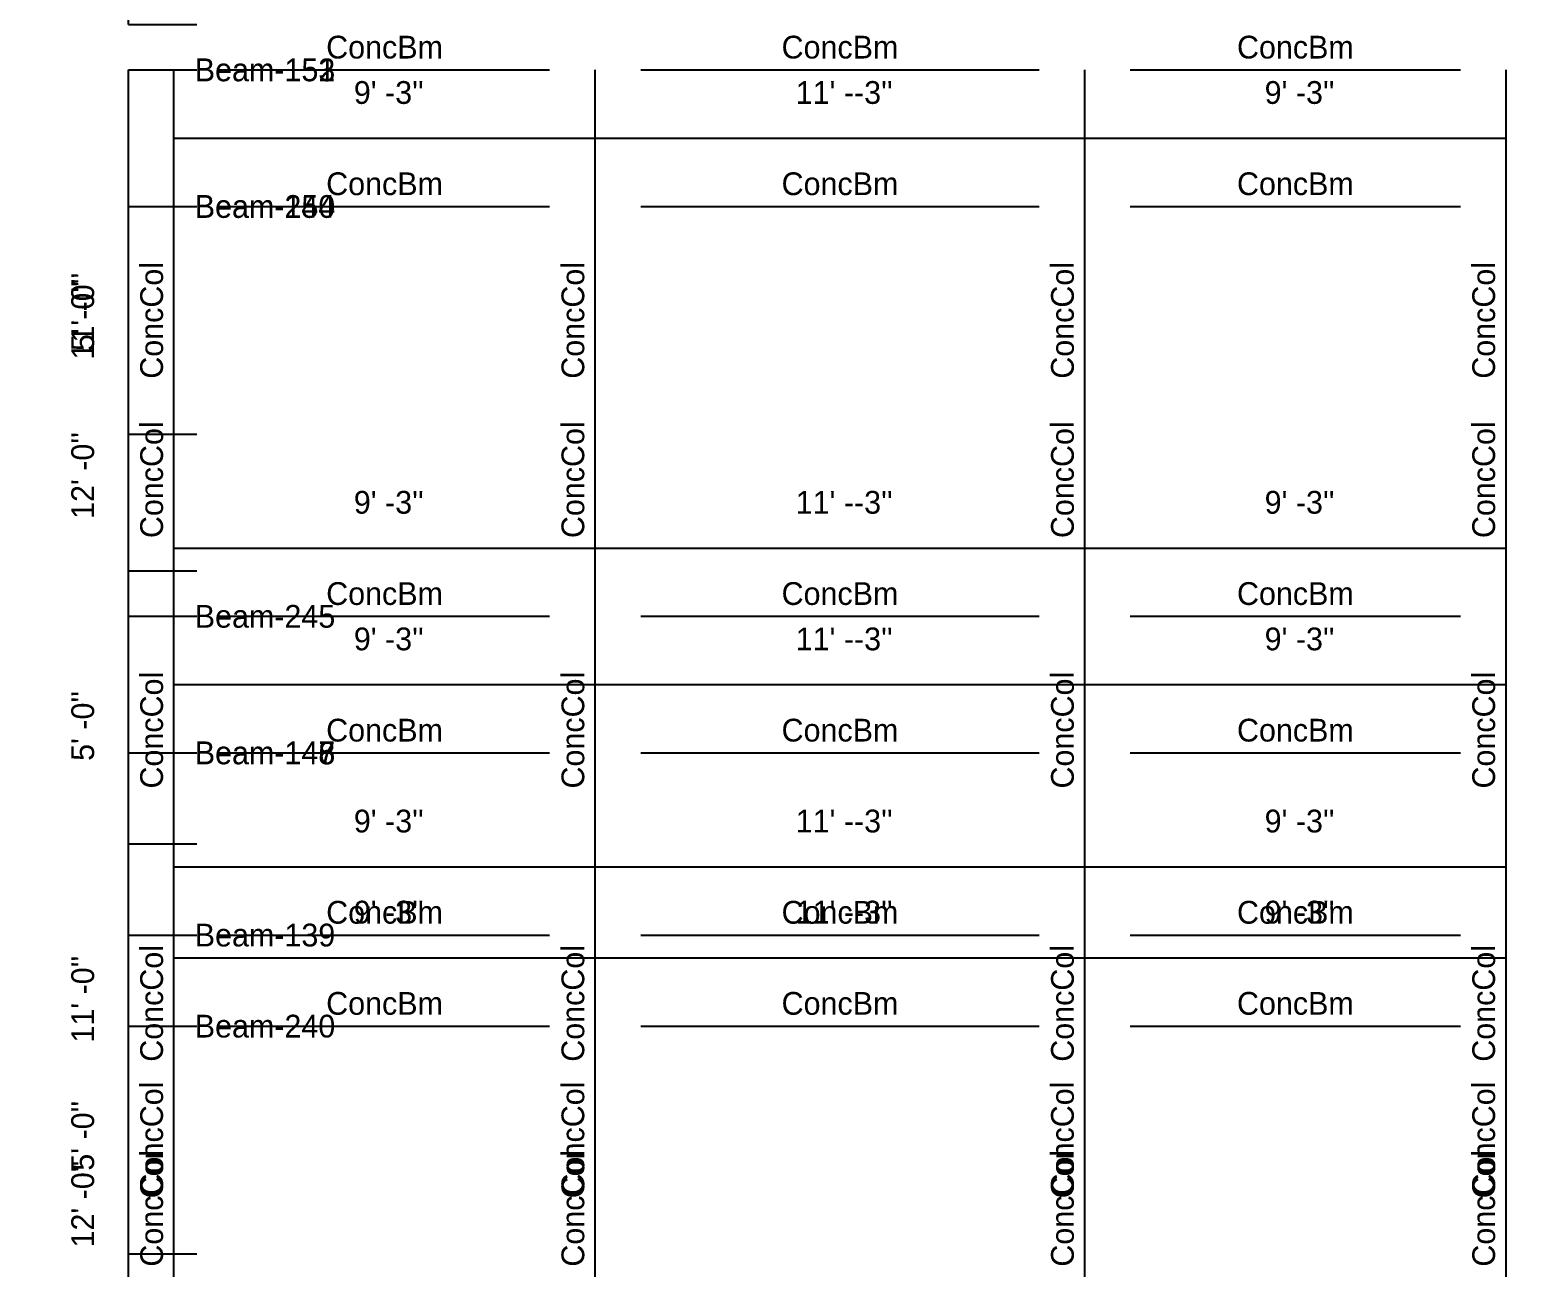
# Model space of a CAD drawing. Extents: x -38 to 2998, y -195 to 11529.
# Drawn here: x -38 to 355.8, y 4904.5 to 5230.5 of the extents above; entities that cross this region are included whole.
import ezdxf
from ezdxf.enums import TextEntityAlignment as Align

# ---------------------------------------------------------------- set-up
doc = ezdxf.new("R2010")
doc.units = 0
doc.header["$MEASUREMENT"] = 0
doc.layers.get('0').update_dxf_attribs({"linetype": 'CONTINUOUS'})
for name, color, linetype in [('CENTERLINES', 7, 'CONTINUOUS'), ('DIMENSIONS', 4, 'CONTINUOUS'), ('TEXT', 5, 'CONTINUOUS')]:
    doc.layers.add(name, color=color, linetype=linetype)
doc.dimstyles.get("Standard").update_dxf_attribs({"dimtxt": 0.18, "dimasz": 0.18, "dimexe": 0.18, "dimexo": 0.0625, "dimgap": 0.09, "dimtad": 0, "dimtih": 1, "dimtoh": 1, "dimdec": 4, "dimzin": 0, "dimtxsty": 'STANDARD', "dimcen": 0.09, "dimazin": 3, "dimtfac": 1, "dimtdec": 4, "dimtofl": 0, "dimtmove": 0, "dimatfit": 3, "dimtolj": 1, "dimtzin": 0})

# ---------------------------------------------------------------- blocks, each defined once
blk = doc.blocks.new('*D7877')
at = {"color": 1, "linetype": 'BYBLOCK'}
for points in [[(-8.29, 4988.29), (-7.23, 4987.23), (-16.77, 4996.77), (-15.71, 4995.71)], [(-8.29, 4844.29), (-7.23, 4843.23), (-16.77, 4852.77), (-15.71, 4851.71)]]:
    blk.add_solid(points, dxfattribs=at)
at = {"layer": 'DIMENSIONS', "color": 9, "linetype": 'BYBLOCK'}
for p, q in [((-12, 4992), (6, 4992)), ((-12, 4848), (6, 4848))]:
    blk.add_line(p, q, dxfattribs=at)
at = {"layer": 'DIMENSIONS', "color": 0, "linetype": 'BYBLOCK'}
blk.add_line((-12, 4848), (-12, 4992), dxfattribs=at)
at = {"layer": 'DIMENSIONS', "color": 0, "linetype": 'BYBLOCK', "insert": (-24, 4920), "char_height": 6, "attachment_point": 5, "rotation": 90}
blk.add_mtext("\\A1; 12' -0''", dxfattribs=at)
blk = doc.blocks.new('*D7878')
at = {"color": 1, "linetype": 'BYBLOCK'}
for points in [[(4.77, 5014.77), (3.71, 5013.71), (-3.71, 5006.29), (-4.77, 5005.23)], [(115.77, 5014.77), (114.71, 5013.71), (107.29, 5006.29), (106.23, 5005.23)]]:
    blk.add_solid(points, dxfattribs=at)
at = {"layer": 'DIMENSIONS', "color": 9, "linetype": 'BYBLOCK'}
for p, q in [((0, 5010), (0, 5028)), ((111, 5010), (111, 5028))]:
    blk.add_line(p, q, dxfattribs=at)
at = {"layer": 'DIMENSIONS', "color": 0, "linetype": 'BYBLOCK'}
blk.add_line((0, 5010), (111, 5010), dxfattribs=at)
at = {"layer": 'DIMENSIONS', "color": 0, "linetype": 'BYBLOCK', "insert": (55.5, 5022), "char_height": 6, "attachment_point": 5}
blk.add_mtext("\\A1; 9' -3''", dxfattribs=at)
blk = doc.blocks.new('*D7879')
at = {"color": 1, "linetype": 'BYBLOCK'}
for points in [[(115.77, 5014.77), (114.71, 5013.71), (107.29, 5006.29), (106.23, 5005.23)], [(244.77, 5014.77), (243.71, 5013.71), (236.29, 5006.29), (235.23, 5005.23)]]:
    blk.add_solid(points, dxfattribs=at)
at = {"layer": 'DIMENSIONS', "color": 9, "linetype": 'BYBLOCK'}
for p, q in [((111, 5010), (111, 5028)), ((240, 5010), (240, 5028))]:
    blk.add_line(p, q, dxfattribs=at)
at = {"layer": 'DIMENSIONS', "color": 0, "linetype": 'BYBLOCK'}
blk.add_line((111, 5010), (240, 5010), dxfattribs=at)
at = {"layer": 'DIMENSIONS', "color": 0, "linetype": 'BYBLOCK', "insert": (175.5, 5022), "char_height": 6, "attachment_point": 5}
blk.add_mtext("\\A1; 11' --3''", dxfattribs=at)
blk = doc.blocks.new('*D7880')
at = {"color": 1, "linetype": 'BYBLOCK'}
for points in [[(244.77, 5014.77), (243.71, 5013.71), (236.29, 5006.29), (235.23, 5005.23)], [(355.77, 5014.77), (354.71, 5013.71), (347.29, 5006.29), (346.23, 5005.23)]]:
    blk.add_solid(points, dxfattribs=at)
at = {"layer": 'DIMENSIONS', "color": 9, "linetype": 'BYBLOCK'}
for p, q in [((240, 5010), (240, 5028)), ((351, 5010), (351, 5028))]:
    blk.add_line(p, q, dxfattribs=at)
at = {"layer": 'DIMENSIONS', "color": 0, "linetype": 'BYBLOCK'}
blk.add_line((240, 5010), (351, 5010), dxfattribs=at)
at = {"layer": 'DIMENSIONS', "color": 0, "linetype": 'BYBLOCK', "insert": (295.5, 5022), "char_height": 6, "attachment_point": 5}
blk.add_mtext("\\A1; 9' -3''", dxfattribs=at)
blk = doc.blocks.new('*D7881')
at = {"color": 1, "linetype": 'BYBLOCK'}
for points in [[(-8.29, 5180.29), (-7.23, 5179.23), (-16.77, 5188.77), (-15.71, 5187.71)], [(-8.29, 5036.29), (-7.23, 5035.23), (-16.77, 5044.77), (-15.71, 5043.71)]]:
    blk.add_solid(points, dxfattribs=at)
at = {"layer": 'DIMENSIONS', "color": 9, "linetype": 'BYBLOCK'}
for p, q in [((-12, 5184), (6, 5184)), ((-12, 5040), (6, 5040))]:
    blk.add_line(p, q, dxfattribs=at)
at = {"layer": 'DIMENSIONS', "color": 0, "linetype": 'BYBLOCK'}
blk.add_line((-12, 5040), (-12, 5184), dxfattribs=at)
at = {"layer": 'DIMENSIONS', "color": 0, "linetype": 'BYBLOCK', "insert": (-24, 5112), "char_height": 6, "attachment_point": 5, "rotation": 90}
blk.add_mtext("\\A1; 12' -0''", dxfattribs=at)
blk = doc.blocks.new('*D7882')
at = {"color": 1, "linetype": 'BYBLOCK'}
for points in [[(4.77, 5206.77), (3.71, 5205.71), (-3.71, 5198.29), (-4.77, 5197.23)], [(115.77, 5206.77), (114.71, 5205.71), (107.29, 5198.29), (106.23, 5197.23)]]:
    blk.add_solid(points, dxfattribs=at)
at = {"layer": 'DIMENSIONS', "color": 9, "linetype": 'BYBLOCK'}
for p, q in [((0, 5202), (0, 5220)), ((111, 5202), (111, 5220))]:
    blk.add_line(p, q, dxfattribs=at)
at = {"layer": 'DIMENSIONS', "color": 0, "linetype": 'BYBLOCK'}
blk.add_line((0, 5202), (111, 5202), dxfattribs=at)
at = {"layer": 'DIMENSIONS', "color": 0, "linetype": 'BYBLOCK', "insert": (55.5, 5214), "char_height": 6, "attachment_point": 5}
blk.add_mtext("\\A1; 9' -3''", dxfattribs=at)
blk = doc.blocks.new('*D7883')
at = {"color": 1, "linetype": 'BYBLOCK'}
for points in [[(115.77, 5206.77), (114.71, 5205.71), (107.29, 5198.29), (106.23, 5197.23)], [(244.77, 5206.77), (243.71, 5205.71), (236.29, 5198.29), (235.23, 5197.23)]]:
    blk.add_solid(points, dxfattribs=at)
at = {"layer": 'DIMENSIONS', "color": 9, "linetype": 'BYBLOCK'}
for p, q in [((111, 5202), (111, 5220)), ((240, 5202), (240, 5220))]:
    blk.add_line(p, q, dxfattribs=at)
at = {"layer": 'DIMENSIONS', "color": 0, "linetype": 'BYBLOCK'}
blk.add_line((111, 5202), (240, 5202), dxfattribs=at)
at = {"layer": 'DIMENSIONS', "color": 0, "linetype": 'BYBLOCK', "insert": (175.5, 5214), "char_height": 6, "attachment_point": 5}
blk.add_mtext("\\A1; 11' --3''", dxfattribs=at)
blk = doc.blocks.new('*D7884')
at = {"color": 1, "linetype": 'BYBLOCK'}
for points in [[(244.77, 5206.77), (243.71, 5205.71), (236.29, 5198.29), (235.23, 5197.23)], [(355.77, 5206.77), (354.71, 5205.71), (347.29, 5198.29), (346.23, 5197.23)]]:
    blk.add_solid(points, dxfattribs=at)
at = {"layer": 'DIMENSIONS', "color": 9, "linetype": 'BYBLOCK'}
for p, q in [((240, 5202), (240, 5220)), ((351, 5202), (351, 5220))]:
    blk.add_line(p, q, dxfattribs=at)
at = {"layer": 'DIMENSIONS', "color": 0, "linetype": 'BYBLOCK'}
blk.add_line((240, 5202), (351, 5202), dxfattribs=at)
at = {"layer": 'DIMENSIONS', "color": 0, "linetype": 'BYBLOCK', "insert": (295.5, 5214), "char_height": 6, "attachment_point": 5}
blk.add_mtext("\\A1; 9' -3''", dxfattribs=at)
blk = doc.blocks.new('*D7885')
at = {"color": 1, "linetype": 'BYBLOCK'}
for points in [[(-8.29, 5372.29), (-7.23, 5371.23), (-16.77, 5380.77), (-15.71, 5379.71)], [(-8.29, 5228.29), (-7.23, 5227.23), (-16.77, 5236.77), (-15.71, 5235.71)]]:
    blk.add_solid(points, dxfattribs=at)
at = {"layer": 'DIMENSIONS', "color": 9, "linetype": 'BYBLOCK'}
for p, q in [((-12, 5376), (6, 5376)), ((-12, 5232), (6, 5232))]:
    blk.add_line(p, q, dxfattribs=at)
at = {"layer": 'DIMENSIONS', "color": 0, "linetype": 'BYBLOCK'}
blk.add_line((-12, 5232), (-12, 5376), dxfattribs=at)
at = {"layer": 'DIMENSIONS', "color": 0, "linetype": 'BYBLOCK', "insert": (-24, 5304), "char_height": 6, "attachment_point": 5, "rotation": 90}
blk.add_mtext("\\A1; 12' -0''", dxfattribs=at)
blk = doc.blocks.new('*D8355')
at = {"color": 1, "linetype": 'BYBLOCK'}
for points in [[(-8.29, 5036.29), (-7.23, 5035.23), (-16.77, 5044.77), (-15.71, 5043.71)], [(-8.29, 4904.29), (-7.23, 4903.23), (-16.77, 4912.77), (-15.71, 4911.71)]]:
    blk.add_solid(points, dxfattribs=at)
at = {"layer": 'DIMENSIONS', "color": 9, "linetype": 'BYBLOCK'}
for p, q in [((-12, 5040), (6, 5040)), ((-12, 4908), (6, 4908))]:
    blk.add_line(p, q, dxfattribs=at)
at = {"layer": 'DIMENSIONS', "color": 0, "linetype": 'BYBLOCK'}
blk.add_line((-12, 4908), (-12, 5040), dxfattribs=at)
at = {"layer": 'DIMENSIONS', "color": 0, "linetype": 'BYBLOCK', "insert": (-24, 4974), "char_height": 6, "attachment_point": 5, "rotation": 90}
blk.add_mtext("\\A1; 11' -0''", dxfattribs=at)
blk = doc.blocks.new('*D8356')
at = {"color": 1, "linetype": 'BYBLOCK'}
for points in [[(4.77, 5062.77), (3.71, 5061.71), (-3.71, 5054.29), (-4.77, 5053.23)], [(115.77, 5062.77), (114.71, 5061.71), (107.29, 5054.29), (106.23, 5053.23)]]:
    blk.add_solid(points, dxfattribs=at)
at = {"layer": 'DIMENSIONS', "color": 9, "linetype": 'BYBLOCK'}
for p, q in [((0, 5058), (0, 5076)), ((111, 5058), (111, 5076))]:
    blk.add_line(p, q, dxfattribs=at)
at = {"layer": 'DIMENSIONS', "color": 0, "linetype": 'BYBLOCK'}
blk.add_line((0, 5058), (111, 5058), dxfattribs=at)
at = {"layer": 'DIMENSIONS', "color": 0, "linetype": 'BYBLOCK', "insert": (55.5, 5070), "char_height": 6, "attachment_point": 5}
blk.add_mtext("\\A1; 9' -3''", dxfattribs=at)
blk = doc.blocks.new('*D8357')
at = {"color": 1, "linetype": 'BYBLOCK'}
for points in [[(115.77, 5062.77), (114.71, 5061.71), (107.29, 5054.29), (106.23, 5053.23)], [(244.77, 5062.77), (243.71, 5061.71), (236.29, 5054.29), (235.23, 5053.23)]]:
    blk.add_solid(points, dxfattribs=at)
at = {"layer": 'DIMENSIONS', "color": 9, "linetype": 'BYBLOCK'}
for p, q in [((111, 5058), (111, 5076)), ((240, 5058), (240, 5076))]:
    blk.add_line(p, q, dxfattribs=at)
at = {"layer": 'DIMENSIONS', "color": 0, "linetype": 'BYBLOCK'}
blk.add_line((111, 5058), (240, 5058), dxfattribs=at)
at = {"layer": 'DIMENSIONS', "color": 0, "linetype": 'BYBLOCK', "insert": (175.5, 5070), "char_height": 6, "attachment_point": 5}
blk.add_mtext("\\A1; 11' --3''", dxfattribs=at)
blk = doc.blocks.new('*D8358')
at = {"color": 1, "linetype": 'BYBLOCK'}
for points in [[(244.77, 5062.77), (243.71, 5061.71), (236.29, 5054.29), (235.23, 5053.23)], [(355.77, 5062.77), (354.71, 5061.71), (347.29, 5054.29), (346.23, 5053.23)]]:
    blk.add_solid(points, dxfattribs=at)
at = {"layer": 'DIMENSIONS', "color": 9, "linetype": 'BYBLOCK'}
for p, q in [((240, 5058), (240, 5076)), ((351, 5058), (351, 5076))]:
    blk.add_line(p, q, dxfattribs=at)
at = {"layer": 'DIMENSIONS', "color": 0, "linetype": 'BYBLOCK'}
blk.add_line((240, 5058), (351, 5058), dxfattribs=at)
at = {"layer": 'DIMENSIONS', "color": 0, "linetype": 'BYBLOCK', "insert": (295.5, 5070), "char_height": 6, "attachment_point": 5}
blk.add_mtext("\\A1; 9' -3''", dxfattribs=at)
blk = doc.blocks.new('*D8359')
at = {"color": 1, "linetype": 'BYBLOCK'}
for points in [[(-8.29, 5216.29), (-7.23, 5215.23), (-16.77, 5224.77), (-15.71, 5223.71)], [(-8.29, 5084.29), (-7.23, 5083.23), (-16.77, 5092.77), (-15.71, 5091.71)]]:
    blk.add_solid(points, dxfattribs=at)
at = {"layer": 'DIMENSIONS', "color": 9, "linetype": 'BYBLOCK'}
for p, q in [((-12, 5220), (6, 5220)), ((-12, 5088), (6, 5088))]:
    blk.add_line(p, q, dxfattribs=at)
at = {"layer": 'DIMENSIONS', "color": 0, "linetype": 'BYBLOCK'}
blk.add_line((-12, 5088), (-12, 5220), dxfattribs=at)
at = {"layer": 'DIMENSIONS', "color": 0, "linetype": 'BYBLOCK', "insert": (-24, 5154), "char_height": 6, "attachment_point": 5, "rotation": 90}
blk.add_mtext("\\A1; 11' -0''", dxfattribs=at)
blk = doc.blocks.new('*D8360')
at = {"color": 1, "linetype": 'BYBLOCK'}
for points in [[(4.77, 5242.77), (3.71, 5241.71), (-3.71, 5234.29), (-4.77, 5233.23)], [(115.77, 5242.77), (114.71, 5241.71), (107.29, 5234.29), (106.23, 5233.23)]]:
    blk.add_solid(points, dxfattribs=at)
at = {"layer": 'DIMENSIONS', "color": 9, "linetype": 'BYBLOCK'}
for p, q in [((0, 5238), (0, 5256)), ((111, 5238), (111, 5256))]:
    blk.add_line(p, q, dxfattribs=at)
at = {"layer": 'DIMENSIONS', "color": 0, "linetype": 'BYBLOCK'}
blk.add_line((0, 5238), (111, 5238), dxfattribs=at)
at = {"layer": 'DIMENSIONS', "color": 0, "linetype": 'BYBLOCK', "insert": (55.5, 5250), "char_height": 6, "attachment_point": 5}
blk.add_mtext("\\A1; 9' -3''", dxfattribs=at)
blk = doc.blocks.new('*D8361')
at = {"color": 1, "linetype": 'BYBLOCK'}
for points in [[(115.77, 5242.77), (114.71, 5241.71), (107.29, 5234.29), (106.23, 5233.23)], [(244.77, 5242.77), (243.71, 5241.71), (236.29, 5234.29), (235.23, 5233.23)]]:
    blk.add_solid(points, dxfattribs=at)
at = {"layer": 'DIMENSIONS', "color": 9, "linetype": 'BYBLOCK'}
for p, q in [((111, 5238), (111, 5256)), ((240, 5238), (240, 5256))]:
    blk.add_line(p, q, dxfattribs=at)
at = {"layer": 'DIMENSIONS', "color": 0, "linetype": 'BYBLOCK'}
blk.add_line((111, 5238), (240, 5238), dxfattribs=at)
at = {"layer": 'DIMENSIONS', "color": 0, "linetype": 'BYBLOCK', "insert": (175.5, 5250), "char_height": 6, "attachment_point": 5}
blk.add_mtext("\\A1; 11' --3''", dxfattribs=at)
blk = doc.blocks.new('*D8362')
at = {"color": 1, "linetype": 'BYBLOCK'}
for points in [[(244.77, 5242.77), (243.71, 5241.71), (236.29, 5234.29), (235.23, 5233.23)], [(355.77, 5242.77), (354.71, 5241.71), (347.29, 5234.29), (346.23, 5233.23)]]:
    blk.add_solid(points, dxfattribs=at)
at = {"layer": 'DIMENSIONS', "color": 9, "linetype": 'BYBLOCK'}
for p, q in [((240, 5238), (240, 5256)), ((351, 5238), (351, 5256))]:
    blk.add_line(p, q, dxfattribs=at)
at = {"layer": 'DIMENSIONS', "color": 0, "linetype": 'BYBLOCK'}
blk.add_line((240, 5238), (351, 5238), dxfattribs=at)
at = {"layer": 'DIMENSIONS', "color": 0, "linetype": 'BYBLOCK', "insert": (295.5, 5250), "char_height": 6, "attachment_point": 5}
blk.add_mtext("\\A1; 9' -3''", dxfattribs=at)
blk = doc.blocks.new('*D8825')
at = {"color": 1, "linetype": 'BYBLOCK'}
for points in [[(-8.29, 5036.29), (-7.23, 5035.23), (-16.77, 5044.77), (-15.71, 5043.71)], [(-8.29, 4904.29), (-7.23, 4903.23), (-16.77, 4912.77), (-15.71, 4911.71)]]:
    blk.add_solid(points, dxfattribs=at)
at = {"layer": 'DIMENSIONS', "color": 9, "linetype": 'BYBLOCK'}
for p, q in [((-12, 5040), (6, 5040)), ((-12, 4908), (6, 4908))]:
    blk.add_line(p, q, dxfattribs=at)
at = {"layer": 'DIMENSIONS', "color": 0, "linetype": 'BYBLOCK'}
blk.add_line((-12, 4908), (-12, 5040), dxfattribs=at)
at = {"layer": 'DIMENSIONS', "color": 0, "linetype": 'BYBLOCK', "insert": (-24, 4974), "char_height": 6, "attachment_point": 5, "rotation": 90}
blk.add_mtext("\\A1; 11' -0''", dxfattribs=at)
blk = doc.blocks.new('*D8826')
at = {"color": 1, "linetype": 'BYBLOCK'}
for points in [[(4.77, 5062.77), (3.71, 5061.71), (-3.71, 5054.29), (-4.77, 5053.23)], [(115.77, 5062.77), (114.71, 5061.71), (107.29, 5054.29), (106.23, 5053.23)]]:
    blk.add_solid(points, dxfattribs=at)
at = {"layer": 'DIMENSIONS', "color": 9, "linetype": 'BYBLOCK'}
for p, q in [((0, 5058), (0, 5076)), ((111, 5058), (111, 5076))]:
    blk.add_line(p, q, dxfattribs=at)
at = {"layer": 'DIMENSIONS', "color": 0, "linetype": 'BYBLOCK'}
blk.add_line((0, 5058), (111, 5058), dxfattribs=at)
at = {"layer": 'DIMENSIONS', "color": 0, "linetype": 'BYBLOCK', "insert": (55.5, 5070), "char_height": 6, "attachment_point": 5}
blk.add_mtext("\\A1; 9' -3''", dxfattribs=at)
blk = doc.blocks.new('*D8827')
at = {"color": 1, "linetype": 'BYBLOCK'}
for points in [[(115.77, 5062.77), (114.71, 5061.71), (107.29, 5054.29), (106.23, 5053.23)], [(244.77, 5062.77), (243.71, 5061.71), (236.29, 5054.29), (235.23, 5053.23)]]:
    blk.add_solid(points, dxfattribs=at)
at = {"layer": 'DIMENSIONS', "color": 9, "linetype": 'BYBLOCK'}
for p, q in [((111, 5058), (111, 5076)), ((240, 5058), (240, 5076))]:
    blk.add_line(p, q, dxfattribs=at)
at = {"layer": 'DIMENSIONS', "color": 0, "linetype": 'BYBLOCK'}
blk.add_line((111, 5058), (240, 5058), dxfattribs=at)
at = {"layer": 'DIMENSIONS', "color": 0, "linetype": 'BYBLOCK', "insert": (175.5, 5070), "char_height": 6, "attachment_point": 5}
blk.add_mtext("\\A1; 11' --3''", dxfattribs=at)
blk = doc.blocks.new('*D8828')
at = {"color": 1, "linetype": 'BYBLOCK'}
for points in [[(244.77, 5062.77), (243.71, 5061.71), (236.29, 5054.29), (235.23, 5053.23)], [(355.77, 5062.77), (354.71, 5061.71), (347.29, 5054.29), (346.23, 5053.23)]]:
    blk.add_solid(points, dxfattribs=at)
at = {"layer": 'DIMENSIONS', "color": 9, "linetype": 'BYBLOCK'}
for p, q in [((240, 5058), (240, 5076)), ((351, 5058), (351, 5076))]:
    blk.add_line(p, q, dxfattribs=at)
at = {"layer": 'DIMENSIONS', "color": 0, "linetype": 'BYBLOCK'}
blk.add_line((240, 5058), (351, 5058), dxfattribs=at)
at = {"layer": 'DIMENSIONS', "color": 0, "linetype": 'BYBLOCK', "insert": (295.5, 5070), "char_height": 6, "attachment_point": 5}
blk.add_mtext("\\A1; 9' -3''", dxfattribs=at)
blk = doc.blocks.new('*D8829')
at = {"color": 1, "linetype": 'BYBLOCK'}
for points in [[(-8.29, 5216.29), (-7.23, 5215.23), (-16.77, 5224.77), (-15.71, 5223.71)], [(-8.29, 5084.29), (-7.23, 5083.23), (-16.77, 5092.77), (-15.71, 5091.71)]]:
    blk.add_solid(points, dxfattribs=at)
at = {"layer": 'DIMENSIONS', "color": 9, "linetype": 'BYBLOCK'}
for p, q in [((-12, 5220), (6, 5220)), ((-12, 5088), (6, 5088))]:
    blk.add_line(p, q, dxfattribs=at)
at = {"layer": 'DIMENSIONS', "color": 0, "linetype": 'BYBLOCK'}
blk.add_line((-12, 5088), (-12, 5220), dxfattribs=at)
at = {"layer": 'DIMENSIONS', "color": 0, "linetype": 'BYBLOCK', "insert": (-24, 5154), "char_height": 6, "attachment_point": 5, "rotation": 90}
blk.add_mtext("\\A1; 11' -0''", dxfattribs=at)
blk = doc.blocks.new('*D8830')
at = {"color": 1, "linetype": 'BYBLOCK'}
for points in [[(4.77, 5242.77), (3.71, 5241.71), (-3.71, 5234.29), (-4.77, 5233.23)], [(115.77, 5242.77), (114.71, 5241.71), (107.29, 5234.29), (106.23, 5233.23)]]:
    blk.add_solid(points, dxfattribs=at)
at = {"layer": 'DIMENSIONS', "color": 9, "linetype": 'BYBLOCK'}
for p, q in [((0, 5238), (0, 5256)), ((111, 5238), (111, 5256))]:
    blk.add_line(p, q, dxfattribs=at)
at = {"layer": 'DIMENSIONS', "color": 0, "linetype": 'BYBLOCK'}
blk.add_line((0, 5238), (111, 5238), dxfattribs=at)
at = {"layer": 'DIMENSIONS', "color": 0, "linetype": 'BYBLOCK', "insert": (55.5, 5250), "char_height": 6, "attachment_point": 5}
blk.add_mtext("\\A1; 9' -3''", dxfattribs=at)
blk = doc.blocks.new('*D8831')
at = {"color": 1, "linetype": 'BYBLOCK'}
for points in [[(115.77, 5242.77), (114.71, 5241.71), (107.29, 5234.29), (106.23, 5233.23)], [(244.77, 5242.77), (243.71, 5241.71), (236.29, 5234.29), (235.23, 5233.23)]]:
    blk.add_solid(points, dxfattribs=at)
at = {"layer": 'DIMENSIONS', "color": 9, "linetype": 'BYBLOCK'}
for p, q in [((111, 5238), (111, 5256)), ((240, 5238), (240, 5256))]:
    blk.add_line(p, q, dxfattribs=at)
at = {"layer": 'DIMENSIONS', "color": 0, "linetype": 'BYBLOCK'}
blk.add_line((111, 5238), (240, 5238), dxfattribs=at)
at = {"layer": 'DIMENSIONS', "color": 0, "linetype": 'BYBLOCK', "insert": (175.5, 5250), "char_height": 6, "attachment_point": 5}
blk.add_mtext("\\A1; 11' --3''", dxfattribs=at)
blk = doc.blocks.new('*D8832')
at = {"color": 1, "linetype": 'BYBLOCK'}
for points in [[(244.77, 5242.77), (243.71, 5241.71), (236.29, 5234.29), (235.23, 5233.23)], [(355.77, 5242.77), (354.71, 5241.71), (347.29, 5234.29), (346.23, 5233.23)]]:
    blk.add_solid(points, dxfattribs=at)
at = {"layer": 'DIMENSIONS', "color": 9, "linetype": 'BYBLOCK'}
for p, q in [((240, 5238), (240, 5256)), ((351, 5238), (351, 5256))]:
    blk.add_line(p, q, dxfattribs=at)
at = {"layer": 'DIMENSIONS', "color": 0, "linetype": 'BYBLOCK'}
blk.add_line((240, 5238), (351, 5238), dxfattribs=at)
at = {"layer": 'DIMENSIONS', "color": 0, "linetype": 'BYBLOCK', "insert": (295.5, 5250), "char_height": 6, "attachment_point": 5}
blk.add_mtext("\\A1; 9' -3''", dxfattribs=at)
blk = doc.blocks.new('*D9295')
at = {"color": 1, "linetype": 'BYBLOCK'}
for points in [[(-8.29, 5036.29), (-7.23, 5035.23), (-16.77, 5044.77), (-15.71, 5043.71)], [(-8.29, 4904.29), (-7.23, 4903.23), (-16.77, 4912.77), (-15.71, 4911.71)]]:
    blk.add_solid(points, dxfattribs=at)
at = {"layer": 'DIMENSIONS', "color": 9, "linetype": 'BYBLOCK'}
for p, q in [((-12, 5040), (6, 5040)), ((-12, 4908), (6, 4908))]:
    blk.add_line(p, q, dxfattribs=at)
at = {"layer": 'DIMENSIONS', "color": 0, "linetype": 'BYBLOCK'}
blk.add_line((-12, 4908), (-12, 5040), dxfattribs=at)
at = {"layer": 'DIMENSIONS', "color": 0, "linetype": 'BYBLOCK', "insert": (-24, 4974), "char_height": 6, "attachment_point": 5, "rotation": 90}
blk.add_mtext("\\A1; 11' -0''", dxfattribs=at)
blk = doc.blocks.new('*D9296')
at = {"color": 1, "linetype": 'BYBLOCK'}
for points in [[(4.77, 5062.77), (3.71, 5061.71), (-3.71, 5054.29), (-4.77, 5053.23)], [(115.77, 5062.77), (114.71, 5061.71), (107.29, 5054.29), (106.23, 5053.23)]]:
    blk.add_solid(points, dxfattribs=at)
at = {"layer": 'DIMENSIONS', "color": 9, "linetype": 'BYBLOCK'}
for p, q in [((0, 5058), (0, 5076)), ((111, 5058), (111, 5076))]:
    blk.add_line(p, q, dxfattribs=at)
at = {"layer": 'DIMENSIONS', "color": 0, "linetype": 'BYBLOCK'}
blk.add_line((0, 5058), (111, 5058), dxfattribs=at)
at = {"layer": 'DIMENSIONS', "color": 0, "linetype": 'BYBLOCK', "insert": (55.5, 5070), "char_height": 6, "attachment_point": 5}
blk.add_mtext("\\A1; 9' -3''", dxfattribs=at)
blk = doc.blocks.new('*D9297')
at = {"color": 1, "linetype": 'BYBLOCK'}
for points in [[(115.77, 5062.77), (114.71, 5061.71), (107.29, 5054.29), (106.23, 5053.23)], [(244.77, 5062.77), (243.71, 5061.71), (236.29, 5054.29), (235.23, 5053.23)]]:
    blk.add_solid(points, dxfattribs=at)
at = {"layer": 'DIMENSIONS', "color": 9, "linetype": 'BYBLOCK'}
for p, q in [((111, 5058), (111, 5076)), ((240, 5058), (240, 5076))]:
    blk.add_line(p, q, dxfattribs=at)
at = {"layer": 'DIMENSIONS', "color": 0, "linetype": 'BYBLOCK'}
blk.add_line((111, 5058), (240, 5058), dxfattribs=at)
at = {"layer": 'DIMENSIONS', "color": 0, "linetype": 'BYBLOCK', "insert": (175.5, 5070), "char_height": 6, "attachment_point": 5}
blk.add_mtext("\\A1; 11' --3''", dxfattribs=at)
blk = doc.blocks.new('*D9298')
at = {"color": 1, "linetype": 'BYBLOCK'}
for points in [[(244.77, 5062.77), (243.71, 5061.71), (236.29, 5054.29), (235.23, 5053.23)], [(355.77, 5062.77), (354.71, 5061.71), (347.29, 5054.29), (346.23, 5053.23)]]:
    blk.add_solid(points, dxfattribs=at)
at = {"layer": 'DIMENSIONS', "color": 9, "linetype": 'BYBLOCK'}
for p, q in [((240, 5058), (240, 5076)), ((351, 5058), (351, 5076))]:
    blk.add_line(p, q, dxfattribs=at)
at = {"layer": 'DIMENSIONS', "color": 0, "linetype": 'BYBLOCK'}
blk.add_line((240, 5058), (351, 5058), dxfattribs=at)
at = {"layer": 'DIMENSIONS', "color": 0, "linetype": 'BYBLOCK', "insert": (295.5, 5070), "char_height": 6, "attachment_point": 5}
blk.add_mtext("\\A1; 9' -3''", dxfattribs=at)
blk = doc.blocks.new('*D9299')
at = {"color": 1, "linetype": 'BYBLOCK'}
for points in [[(-8.29, 5216.29), (-7.23, 5215.23), (-16.77, 5224.77), (-15.71, 5223.71)], [(-8.29, 5084.29), (-7.23, 5083.23), (-16.77, 5092.77), (-15.71, 5091.71)]]:
    blk.add_solid(points, dxfattribs=at)
at = {"layer": 'DIMENSIONS', "color": 9, "linetype": 'BYBLOCK'}
for p, q in [((-12, 5220), (6, 5220)), ((-12, 5088), (6, 5088))]:
    blk.add_line(p, q, dxfattribs=at)
at = {"layer": 'DIMENSIONS', "color": 0, "linetype": 'BYBLOCK'}
blk.add_line((-12, 5088), (-12, 5220), dxfattribs=at)
at = {"layer": 'DIMENSIONS', "color": 0, "linetype": 'BYBLOCK', "insert": (-24, 5154), "char_height": 6, "attachment_point": 5, "rotation": 90}
blk.add_mtext("\\A1; 11' -0''", dxfattribs=at)
blk = doc.blocks.new('*D9300')
at = {"color": 1, "linetype": 'BYBLOCK'}
for points in [[(4.77, 5242.77), (3.71, 5241.71), (-3.71, 5234.29), (-4.77, 5233.23)], [(115.77, 5242.77), (114.71, 5241.71), (107.29, 5234.29), (106.23, 5233.23)]]:
    blk.add_solid(points, dxfattribs=at)
at = {"layer": 'DIMENSIONS', "color": 9, "linetype": 'BYBLOCK'}
for p, q in [((0, 5238), (0, 5256)), ((111, 5238), (111, 5256))]:
    blk.add_line(p, q, dxfattribs=at)
at = {"layer": 'DIMENSIONS', "color": 0, "linetype": 'BYBLOCK'}
blk.add_line((0, 5238), (111, 5238), dxfattribs=at)
at = {"layer": 'DIMENSIONS', "color": 0, "linetype": 'BYBLOCK', "insert": (55.5, 5250), "char_height": 6, "attachment_point": 5}
blk.add_mtext("\\A1; 9' -3''", dxfattribs=at)
blk = doc.blocks.new('*D9301')
at = {"color": 1, "linetype": 'BYBLOCK'}
for points in [[(115.77, 5242.77), (114.71, 5241.71), (107.29, 5234.29), (106.23, 5233.23)], [(244.77, 5242.77), (243.71, 5241.71), (236.29, 5234.29), (235.23, 5233.23)]]:
    blk.add_solid(points, dxfattribs=at)
at = {"layer": 'DIMENSIONS', "color": 9, "linetype": 'BYBLOCK'}
for p, q in [((111, 5238), (111, 5256)), ((240, 5238), (240, 5256))]:
    blk.add_line(p, q, dxfattribs=at)
at = {"layer": 'DIMENSIONS', "color": 0, "linetype": 'BYBLOCK'}
blk.add_line((111, 5238), (240, 5238), dxfattribs=at)
at = {"layer": 'DIMENSIONS', "color": 0, "linetype": 'BYBLOCK', "insert": (175.5, 5250), "char_height": 6, "attachment_point": 5}
blk.add_mtext("\\A1; 11' --3''", dxfattribs=at)
blk = doc.blocks.new('*D9302')
at = {"color": 1, "linetype": 'BYBLOCK'}
for points in [[(244.77, 5242.77), (243.71, 5241.71), (236.29, 5234.29), (235.23, 5233.23)], [(355.77, 5242.77), (354.71, 5241.71), (347.29, 5234.29), (346.23, 5233.23)]]:
    blk.add_solid(points, dxfattribs=at)
at = {"layer": 'DIMENSIONS', "color": 9, "linetype": 'BYBLOCK'}
for p, q in [((240, 5238), (240, 5256)), ((351, 5238), (351, 5256))]:
    blk.add_line(p, q, dxfattribs=at)
at = {"layer": 'DIMENSIONS', "color": 0, "linetype": 'BYBLOCK'}
blk.add_line((240, 5238), (351, 5238), dxfattribs=at)
at = {"layer": 'DIMENSIONS', "color": 0, "linetype": 'BYBLOCK', "insert": (295.5, 5250), "char_height": 6, "attachment_point": 5}
blk.add_mtext("\\A1; 9' -3''", dxfattribs=at)
blk = doc.blocks.new('*D9861')
at = {"color": 1, "linetype": 'BYBLOCK'}
for points in [[(-8.29, 4964.29), (-7.23, 4963.23), (-16.77, 4972.77), (-15.71, 4971.71)], [(-8.29, 4904.29), (-7.23, 4903.23), (-16.77, 4912.77), (-15.71, 4911.71)]]:
    blk.add_solid(points, dxfattribs=at)
at = {"layer": 'DIMENSIONS', "color": 9, "linetype": 'BYBLOCK'}
for p, q in [((-12, 4968), (6, 4968)), ((-12, 4908), (6, 4908))]:
    blk.add_line(p, q, dxfattribs=at)
at = {"layer": 'DIMENSIONS', "color": 0, "linetype": 'BYBLOCK'}
blk.add_line((-12, 4908), (-12, 4968), dxfattribs=at)
at = {"layer": 'DIMENSIONS', "color": 0, "linetype": 'BYBLOCK', "insert": (-24, 4938), "char_height": 6, "attachment_point": 5, "rotation": 90}
blk.add_mtext("\\A1; 5' -0''", dxfattribs=at)
blk = doc.blocks.new('*D9862')
at = {"color": 1, "linetype": 'BYBLOCK'}
for points in [[(4.77, 4990.77), (3.71, 4989.71), (-3.71, 4982.29), (-4.77, 4981.23)], [(115.77, 4990.77), (114.71, 4989.71), (107.29, 4982.29), (106.23, 4981.23)]]:
    blk.add_solid(points, dxfattribs=at)
at = {"layer": 'DIMENSIONS', "color": 9, "linetype": 'BYBLOCK'}
for p, q in [((0, 4986), (0, 5004)), ((111, 4986), (111, 5004))]:
    blk.add_line(p, q, dxfattribs=at)
at = {"layer": 'DIMENSIONS', "color": 0, "linetype": 'BYBLOCK'}
blk.add_line((0, 4986), (111, 4986), dxfattribs=at)
at = {"layer": 'DIMENSIONS', "color": 0, "linetype": 'BYBLOCK', "insert": (55.5, 4998), "char_height": 6, "attachment_point": 5}
blk.add_mtext("\\A1; 9' -3''", dxfattribs=at)
blk = doc.blocks.new('*D9863')
at = {"color": 1, "linetype": 'BYBLOCK'}
for points in [[(115.77, 4990.77), (114.71, 4989.71), (107.29, 4982.29), (106.23, 4981.23)], [(244.77, 4990.77), (243.71, 4989.71), (236.29, 4982.29), (235.23, 4981.23)]]:
    blk.add_solid(points, dxfattribs=at)
at = {"layer": 'DIMENSIONS', "color": 9, "linetype": 'BYBLOCK'}
for p, q in [((111, 4986), (111, 5004)), ((240, 4986), (240, 5004))]:
    blk.add_line(p, q, dxfattribs=at)
at = {"layer": 'DIMENSIONS', "color": 0, "linetype": 'BYBLOCK'}
blk.add_line((111, 4986), (240, 4986), dxfattribs=at)
at = {"layer": 'DIMENSIONS', "color": 0, "linetype": 'BYBLOCK', "insert": (175.5, 4998), "char_height": 6, "attachment_point": 5}
blk.add_mtext("\\A1; 11' --3''", dxfattribs=at)
blk = doc.blocks.new('*D9864')
at = {"color": 1, "linetype": 'BYBLOCK'}
for points in [[(244.77, 4990.77), (243.71, 4989.71), (236.29, 4982.29), (235.23, 4981.23)], [(355.77, 4990.77), (354.71, 4989.71), (347.29, 4982.29), (346.23, 4981.23)]]:
    blk.add_solid(points, dxfattribs=at)
at = {"layer": 'DIMENSIONS', "color": 9, "linetype": 'BYBLOCK'}
for p, q in [((240, 4986), (240, 5004)), ((351, 4986), (351, 5004))]:
    blk.add_line(p, q, dxfattribs=at)
at = {"layer": 'DIMENSIONS', "color": 0, "linetype": 'BYBLOCK'}
blk.add_line((240, 4986), (351, 4986), dxfattribs=at)
at = {"layer": 'DIMENSIONS', "color": 0, "linetype": 'BYBLOCK', "insert": (295.5, 4998), "char_height": 6, "attachment_point": 5}
blk.add_mtext("\\A1; 9' -3''", dxfattribs=at)
blk = doc.blocks.new('*D9865')
at = {"color": 1, "linetype": 'BYBLOCK'}
for points in [[(-8.29, 5072.29), (-7.23, 5071.23), (-16.77, 5080.77), (-15.71, 5079.71)], [(-8.29, 5012.29), (-7.23, 5011.23), (-16.77, 5020.77), (-15.71, 5019.71)]]:
    blk.add_solid(points, dxfattribs=at)
at = {"layer": 'DIMENSIONS', "color": 9, "linetype": 'BYBLOCK'}
for p, q in [((-12, 5076), (6, 5076)), ((-12, 5016), (6, 5016))]:
    blk.add_line(p, q, dxfattribs=at)
at = {"layer": 'DIMENSIONS', "color": 0, "linetype": 'BYBLOCK'}
blk.add_line((-12, 5016), (-12, 5076), dxfattribs=at)
at = {"layer": 'DIMENSIONS', "color": 0, "linetype": 'BYBLOCK', "insert": (-24, 5046), "char_height": 6, "attachment_point": 5, "rotation": 90}
blk.add_mtext("\\A1; 5' -0''", dxfattribs=at)
blk = doc.blocks.new('*D9866')
at = {"color": 1, "linetype": 'BYBLOCK'}
for points in [[(4.77, 5098.77), (3.71, 5097.71), (-3.71, 5090.29), (-4.77, 5089.23)], [(115.77, 5098.77), (114.71, 5097.71), (107.29, 5090.29), (106.23, 5089.23)]]:
    blk.add_solid(points, dxfattribs=at)
at = {"layer": 'DIMENSIONS', "color": 9, "linetype": 'BYBLOCK'}
for p, q in [((0, 5094), (0, 5112)), ((111, 5094), (111, 5112))]:
    blk.add_line(p, q, dxfattribs=at)
at = {"layer": 'DIMENSIONS', "color": 0, "linetype": 'BYBLOCK'}
blk.add_line((0, 5094), (111, 5094), dxfattribs=at)
at = {"layer": 'DIMENSIONS', "color": 0, "linetype": 'BYBLOCK', "insert": (55.5, 5106), "char_height": 6, "attachment_point": 5}
blk.add_mtext("\\A1; 9' -3''", dxfattribs=at)
blk = doc.blocks.new('*D9867')
at = {"color": 1, "linetype": 'BYBLOCK'}
for points in [[(115.77, 5098.77), (114.71, 5097.71), (107.29, 5090.29), (106.23, 5089.23)], [(244.77, 5098.77), (243.71, 5097.71), (236.29, 5090.29), (235.23, 5089.23)]]:
    blk.add_solid(points, dxfattribs=at)
at = {"layer": 'DIMENSIONS', "color": 9, "linetype": 'BYBLOCK'}
for p, q in [((111, 5094), (111, 5112)), ((240, 5094), (240, 5112))]:
    blk.add_line(p, q, dxfattribs=at)
at = {"layer": 'DIMENSIONS', "color": 0, "linetype": 'BYBLOCK'}
blk.add_line((111, 5094), (240, 5094), dxfattribs=at)
at = {"layer": 'DIMENSIONS', "color": 0, "linetype": 'BYBLOCK', "insert": (175.5, 5106), "char_height": 6, "attachment_point": 5}
blk.add_mtext("\\A1; 11' --3''", dxfattribs=at)
blk = doc.blocks.new('*D9868')
at = {"color": 1, "linetype": 'BYBLOCK'}
for points in [[(244.77, 5098.77), (243.71, 5097.71), (236.29, 5090.29), (235.23, 5089.23)], [(355.77, 5098.77), (354.71, 5097.71), (347.29, 5090.29), (346.23, 5089.23)]]:
    blk.add_solid(points, dxfattribs=at)
at = {"layer": 'DIMENSIONS', "color": 9, "linetype": 'BYBLOCK'}
for p, q in [((240, 5094), (240, 5112)), ((351, 5094), (351, 5112))]:
    blk.add_line(p, q, dxfattribs=at)
at = {"layer": 'DIMENSIONS', "color": 0, "linetype": 'BYBLOCK'}
blk.add_line((240, 5094), (351, 5094), dxfattribs=at)
at = {"layer": 'DIMENSIONS', "color": 0, "linetype": 'BYBLOCK', "insert": (295.5, 5106), "char_height": 6, "attachment_point": 5}
blk.add_mtext("\\A1; 9' -3''", dxfattribs=at)
blk = doc.blocks.new('*D9869')
at = {"color": 1, "linetype": 'BYBLOCK'}
for points in [[(-8.29, 5180.29), (-7.23, 5179.23), (-16.77, 5188.77), (-15.71, 5187.71)], [(-8.29, 5120.29), (-7.23, 5119.23), (-16.77, 5128.77), (-15.71, 5127.71)]]:
    blk.add_solid(points, dxfattribs=at)
at = {"layer": 'DIMENSIONS', "color": 9, "linetype": 'BYBLOCK'}
for p, q in [((-12, 5184), (6, 5184)), ((-12, 5124), (6, 5124))]:
    blk.add_line(p, q, dxfattribs=at)
at = {"layer": 'DIMENSIONS', "color": 0, "linetype": 'BYBLOCK'}
blk.add_line((-12, 5124), (-12, 5184), dxfattribs=at)
at = {"layer": 'DIMENSIONS', "color": 0, "linetype": 'BYBLOCK', "insert": (-24, 5154), "char_height": 6, "attachment_point": 5, "rotation": 90}
blk.add_mtext("\\A1; 5' -0''", dxfattribs=at)
blk = doc.blocks.new('*D9870')
at = {"color": 1, "linetype": 'BYBLOCK'}
for points in [[(4.77, 5206.77), (3.71, 5205.71), (-3.71, 5198.29), (-4.77, 5197.23)], [(115.77, 5206.77), (114.71, 5205.71), (107.29, 5198.29), (106.23, 5197.23)]]:
    blk.add_solid(points, dxfattribs=at)
at = {"layer": 'DIMENSIONS', "color": 9, "linetype": 'BYBLOCK'}
for p, q in [((0, 5202), (0, 5220)), ((111, 5202), (111, 5220))]:
    blk.add_line(p, q, dxfattribs=at)
at = {"layer": 'DIMENSIONS', "color": 0, "linetype": 'BYBLOCK'}
blk.add_line((0, 5202), (111, 5202), dxfattribs=at)
at = {"layer": 'DIMENSIONS', "color": 0, "linetype": 'BYBLOCK', "insert": (55.5, 5214), "char_height": 6, "attachment_point": 5}
blk.add_mtext("\\A1; 9' -3''", dxfattribs=at)
blk = doc.blocks.new('*D9871')
at = {"color": 1, "linetype": 'BYBLOCK'}
for points in [[(115.77, 5206.77), (114.71, 5205.71), (107.29, 5198.29), (106.23, 5197.23)], [(244.77, 5206.77), (243.71, 5205.71), (236.29, 5198.29), (235.23, 5197.23)]]:
    blk.add_solid(points, dxfattribs=at)
at = {"layer": 'DIMENSIONS', "color": 9, "linetype": 'BYBLOCK'}
for p, q in [((111, 5202), (111, 5220)), ((240, 5202), (240, 5220))]:
    blk.add_line(p, q, dxfattribs=at)
at = {"layer": 'DIMENSIONS', "color": 0, "linetype": 'BYBLOCK'}
blk.add_line((111, 5202), (240, 5202), dxfattribs=at)
at = {"layer": 'DIMENSIONS', "color": 0, "linetype": 'BYBLOCK', "insert": (175.5, 5214), "char_height": 6, "attachment_point": 5}
blk.add_mtext("\\A1; 11' --3''", dxfattribs=at)
blk = doc.blocks.new('*D9872')
at = {"color": 1, "linetype": 'BYBLOCK'}
for points in [[(244.77, 5206.77), (243.71, 5205.71), (236.29, 5198.29), (235.23, 5197.23)], [(355.77, 5206.77), (354.71, 5205.71), (347.29, 5198.29), (346.23, 5197.23)]]:
    blk.add_solid(points, dxfattribs=at)
at = {"layer": 'DIMENSIONS', "color": 9, "linetype": 'BYBLOCK'}
for p, q in [((240, 5202), (240, 5220)), ((351, 5202), (351, 5220))]:
    blk.add_line(p, q, dxfattribs=at)
at = {"layer": 'DIMENSIONS', "color": 0, "linetype": 'BYBLOCK'}
blk.add_line((240, 5202), (351, 5202), dxfattribs=at)
at = {"layer": 'DIMENSIONS', "color": 0, "linetype": 'BYBLOCK', "insert": (295.5, 5214), "char_height": 6, "attachment_point": 5}
blk.add_mtext("\\A1; 9' -3''", dxfattribs=at)
blk = doc.blocks.new('*D9873')
at = {"color": 1, "linetype": 'BYBLOCK'}
for points in [[(-8.29, 5288.29), (-7.23, 5287.23), (-16.77, 5296.77), (-15.71, 5295.71)], [(-8.29, 5228.29), (-7.23, 5227.23), (-16.77, 5236.77), (-15.71, 5235.71)]]:
    blk.add_solid(points, dxfattribs=at)
at = {"layer": 'DIMENSIONS', "color": 9, "linetype": 'BYBLOCK'}
for p, q in [((-12, 5292), (6, 5292)), ((-12, 5232), (6, 5232))]:
    blk.add_line(p, q, dxfattribs=at)
at = {"layer": 'DIMENSIONS', "color": 0, "linetype": 'BYBLOCK'}
blk.add_line((-12, 5232), (-12, 5292), dxfattribs=at)
at = {"layer": 'DIMENSIONS', "color": 0, "linetype": 'BYBLOCK', "insert": (-24, 5262), "char_height": 6, "attachment_point": 5, "rotation": 90}
blk.add_mtext("\\A1; 5' -0''", dxfattribs=at)

msp = doc.modelspace()

# ---------------------------------------------------------------- linework, layer by layer
at = {"layer": 'CENTERLINES', "color": 0, "linetype": 'CONTINUOUS'}
for p, q in [((0, 5088), (0, 5220)), ((0, 5088), (0, 5220)), ((0, 5088), (0, 5220)), ((12, 5220), (99, 5220)), ((12, 5220), (99, 5220)), ((12, 5220), (99, 5220)), ((111, 5088), (111, 5220)), ((111, 5088), (111, 5220)), ((111, 5088), (111, 5220)), ((123, 5220), (228, 5220)), ((123, 5220), (228, 5220)), ((123, 5220), (228, 5220)), ((240, 5088), (240, 5220)), ((240, 5088), (240, 5220)), ((240, 5088), (240, 5220)), ((252, 5220), (339, 5220)), ((252, 5220), (339, 5220)), ((252, 5220), (339, 5220)), ((351, 5088), (351, 5220)), ((351, 5088), (351, 5220)), ((351, 5088), (351, 5220)), ((0, 5040), (0, 5184)), ((0, 5124), (0, 5184)), ((12, 5184), (99, 5184)), ((12, 5184), (99, 5184)), ((111, 5040), (111, 5184)), ((111, 5124), (111, 5184)), ((123, 5184), (228, 5184)), ((123, 5184), (228, 5184)), ((240, 5040), (240, 5184)), ((240, 5124), (240, 5184)), ((252, 5184), (339, 5184)), ((252, 5184), (339, 5184)), ((351, 5040), (351, 5184)), ((351, 5124), (351, 5184)), ((0, 5016), (0, 5076)), ((12, 5076), (99, 5076)), ((111, 5016), (111, 5076)), ((123, 5076), (228, 5076)), ((240, 5016), (240, 5076)), ((252, 5076), (339, 5076)), ((351, 5016), (351, 5076)), ((0, 4908), (0, 5040)), ((0, 4908), (0, 5040)), ((0, 4908), (0, 5040)), ((12, 5040), (99, 5040)), ((12, 5040), (99, 5040)), ((12, 5040), (99, 5040)), ((111, 4908), (111, 5040)), ((111, 4908), (111, 5040)), ((111, 4908), (111, 5040)), ((123, 5040), (228, 5040)), ((123, 5040), (228, 5040)), ((123, 5040), (228, 5040)), ((240, 4908), (240, 5040)), ((240, 4908), (240, 5040)), ((240, 4908), (240, 5040)), ((252, 5040), (339, 5040)), ((252, 5040), (339, 5040)), ((252, 5040), (339, 5040)), ((351, 4908), (351, 5040)), ((351, 4908), (351, 5040)), ((351, 4908), (351, 5040)), ((0, 4848), (0, 4992)), ((12, 4992), (99, 4992)), ((111, 4848), (111, 4992)), ((123, 4992), (228, 4992)), ((240, 4848), (240, 4992)), ((252, 4992), (339, 4992)), ((351, 4848), (351, 4992)), ((0, 4908), (0, 4968)), ((12, 4968), (99, 4968)), ((111, 4908), (111, 4968)), ((123, 4968), (228, 4968)), ((240, 4908), (240, 4968)), ((252, 4968), (339, 4968)), ((351, 4908), (351, 4968))]:
    msp.add_line(p, q, dxfattribs=at)

# ---------------------------------------------------------------- texts
at = {"layer": 'TEXT', "color": 0}
for s, p in [('ConcBm', (55.5, 5226)), ('ConcBm', (55.5, 5226)), ('ConcBm', (55.5, 5226)), ('ConcBm', (175.5, 5226)), ('ConcBm', (175.5, 5226)), ('ConcBm', (175.5, 5226)), ('ConcBm', (295.5, 5226)), ('ConcBm', (295.5, 5226)), ('ConcBm', (295.5, 5226)), ('Beam-153', (24, 5220)), ('Beam-152', (24, 5220)), ('Beam-151', (24, 5220)), ('ConcBm', (55.5, 5190)), ('ConcBm', (55.5, 5190)), ('ConcBm', (175.5, 5190)), ('ConcBm', (175.5, 5190)), ('ConcBm', (295.5, 5190)), ('ConcBm', (295.5, 5190)), ('Beam-250', (24, 5184)), ('Beam-144', (24, 5184)), ('ConcBm', (55.5, 5082)), ('ConcBm', (175.5, 5082)), ('ConcBm', (295.5, 5082)), ('Beam-245', (24, 5076)), ('ConcBm', (55.5, 5046)), ('ConcBm', (55.5, 5046)), ('ConcBm', (55.5, 5046)), ('ConcBm', (175.5, 5046)), ('ConcBm', (175.5, 5046)), ('ConcBm', (175.5, 5046)), ('ConcBm', (295.5, 5046)), ('ConcBm', (295.5, 5046)), ('ConcBm', (295.5, 5046)), ('Beam-148', (24, 5040)), ('Beam-146', (24, 5040)), ('Beam-147', (24, 5040)), ('ConcBm', (55.5, 4998)), ('ConcBm', (175.5, 4998)), ('ConcBm', (295.5, 4998)), ('Beam-139', (24, 4992)), ('ConcBm', (55.5, 4974)), ('ConcBm', (175.5, 4974)), ('ConcBm', (295.5, 4974)), ('Beam-240', (24, 4968))]:
    msp.add_text(s, height=6, dxfattribs=at).set_placement(p, align=Align.MIDDLE)
for p in [(-6, 5154), (-6, 5154), (-6, 5154), (-6, 5154), (105, 5154), (105, 5154), (105, 5154), (105, 5154), (234, 5154), (234, 5154), (234, 5154), (234, 5154), (345, 5154), (345, 5154), (345, 5154), (345, 5154), (-6, 5112), (105, 5112), (234, 5112), (345, 5112), (-6, 5046), (105, 5046), (234, 5046), (345, 5046), (-6, 4974), (-6, 4974), (-6, 4974), (105, 4974), (105, 4974), (105, 4974), (234, 4974), (234, 4974), (234, 4974), (345, 4974), (345, 4974), (345, 4974), (-6, 4938), (105, 4938), (234, 4938), (345, 4938), (-6, 4920), (105, 4920), (234, 4920), (345, 4920)]:
    msp.add_text('ConcCol', height=6, rotation=90, dxfattribs=at).set_placement(p, align=Align.MIDDLE)

# ---------------------------------------------------------------- dimensions: what is measured, and where the dimension line sits
at = {"layer": 'DIMENSIONS'}
for base, p1, p2, picture, middle in [((-12, 5376), (-24, 5232), (-24, 5376), '*D7885', (-24, 5304)), ((-12, 5292), (-24, 5232), (-24, 5292), '*D9873', (-24, 5262)), ((111, 5238), (0, 5226), (111, 5226), '*D8360', (55.5, 5226)), ((111, 5238), (0, 5226), (111, 5226), '*D8830', (55.5, 5226)), ((111, 5238), (0, 5226), (111, 5226), '*D9300', (55.5, 5226)), ((240, 5238), (111, 5226), (240, 5226), '*D8361', (175.5, 5226)), ((240, 5238), (111, 5226), (240, 5226), '*D8831', (175.5, 5226)), ((240, 5238), (111, 5226), (240, 5226), '*D9301', (175.5, 5226)), ((351, 5238), (240, 5226), (351, 5226), '*D8362', (295.5, 5226)), ((351, 5238), (240, 5226), (351, 5226), '*D8832', (295.5, 5226)), ((351, 5238), (240, 5226), (351, 5226), '*D9302', (295.5, 5226)), ((111, 5202), (0, 5190), (111, 5190), '*D7882', (55.5, 5190)), ((111, 5202), (0, 5190), (111, 5190), '*D9870', (55.5, 5190)), ((240, 5202), (111, 5190), (240, 5190), '*D7883', (175.5, 5190)), ((240, 5202), (111, 5190), (240, 5190), '*D9871', (175.5, 5190)), ((351, 5202), (240, 5190), (351, 5190), '*D7884', (295.5, 5190)), ((351, 5202), (240, 5190), (351, 5190), '*D9872', (295.5, 5190)), ((-12, 5220), (-24, 5088), (-24, 5220), '*D8359', (-24, 5154)), ((-12, 5220), (-24, 5088), (-24, 5220), '*D8829', (-24, 5154)), ((-12, 5220), (-24, 5088), (-24, 5220), '*D9299', (-24, 5154)), ((-12, 5184), (-24, 5040), (-24, 5184), '*D7881', (-24, 5112)), ((-12, 5184), (-24, 5124), (-24, 5184), '*D9869', (-24, 5154)), ((111, 5094), (0, 5082), (111, 5082), '*D9866', (55.5, 5082)), ((240, 5094), (111, 5082), (240, 5082), '*D9867', (175.5, 5082)), ((351, 5094), (240, 5082), (351, 5082), '*D9868', (295.5, 5082)), ((111, 5058), (0, 5046), (111, 5046), '*D8356', (55.5, 5046)), ((111, 5058), (0, 5046), (111, 5046), '*D8826', (55.5, 5046)), ((111, 5058), (0, 5046), (111, 5046), '*D9296', (55.5, 5046)), ((240, 5058), (111, 5046), (240, 5046), '*D8357', (175.5, 5046)), ((240, 5058), (111, 5046), (240, 5046), '*D8827', (175.5, 5046)), ((240, 5058), (111, 5046), (240, 5046), '*D9297', (175.5, 5046)), ((351, 5058), (240, 5046), (351, 5046), '*D8358', (295.5, 5046)), ((351, 5058), (240, 5046), (351, 5046), '*D8828', (295.5, 5046)), ((351, 5058), (240, 5046), (351, 5046), '*D9298', (295.5, 5046)), ((-12, 5076), (-24, 5016), (-24, 5076), '*D9865', (-24, 5046)), ((-12, 5040), (-24, 4908), (-24, 5040), '*D8355', (-24, 4974)), ((-12, 5040), (-24, 4908), (-24, 5040), '*D8825', (-24, 4974)), ((-12, 5040), (-24, 4908), (-24, 5040), '*D9295', (-24, 4974)), ((111, 5010), (0, 4998), (111, 4998), '*D7878', (55.5, 4998)), ((240, 5010), (111, 4998), (240, 4998), '*D7879', (175.5, 4998)), ((351, 5010), (240, 4998), (351, 4998), '*D7880', (295.5, 4998)), ((111, 4986), (0, 4974), (111, 4974), '*D9862', (55.5, 4974)), ((240, 4986), (111, 4974), (240, 4974), '*D9863', (175.5, 4974)), ((351, 4986), (240, 4974), (351, 4974), '*D9864', (295.5, 4974)), ((-12, 4992), (-24, 4848), (-24, 4992), '*D7877', (-24, 4920)), ((-12, 4968), (-24, 4908), (-24, 4968), '*D9861', (-24, 4938))]:
    dim = msp.add_linear_dim(base=base, p1=p1, p2=p2, dimstyle='STANDARD', dxfattribs=at)
    dim.commit()
    dim.dimension.update_dxf_attribs({"geometry": picture, "text_midpoint": middle})

doc.saveas('drawing.dxf')
